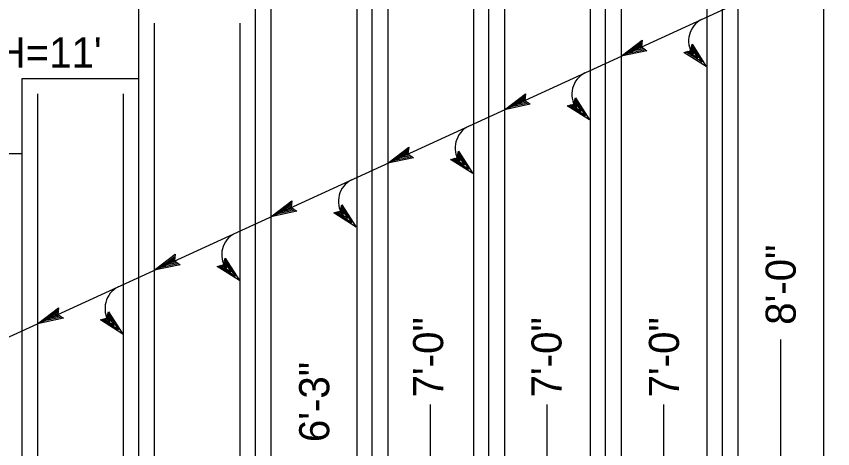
# Model space of a CAD drawing. Extents: x -894 to 866, y -476 to 714.
# Drawn here: x -575.7 to -385.9, y 261.5 to 361.9 of the extents above; entities that cross this region are included whole.
import ezdxf

# ---------------------------------------------------------------- set-up
doc = ezdxf.new("R2010")
doc.units = 0
for name, color, linetype in [('56 Stage 3 Anno', 7, 'Continuous'), ('57 Undefined', 7, 'Continuous'), ('60 Nongeo Data', 7, 'Continuous')]:
    doc.layers.add(name, color=color, linetype=linetype)

msp = doc.modelspace()

# ---------------------------------------------------------------- linework, layer by layer
at = {"layer": '56 Stage 3 Anno'}
for p, q in [((-760.76, 203.49), (-290.1, 419.09)), ((-435.1, 352.67), (-430.2, 356.37)), ((-433.84, 353.25), (-430.27, 355.95)), ((-432.59, 353.81), (-430.28, 355.56)), ((-431.33, 354.39), (-430.35, 355.13)), ((-430.2, 356.37), (-430.38, 354.83)), ((-430.2, 356.37), (-430.2, 356.37)), ((-418.97, 353.94), (-418.6, 355.45)), ((-418.7, 355.04), (-416.27, 351.25)), ((-418.6, 355.45), (-418.6, 355.45)), ((-418.6, 355.45), (-415.29, 350.28)), ((-429.09, 353.95), (-435.1, 352.67)), ((-429.44, 354.18), (-433.84, 353.24)), ((-429.8, 354.41), (-432.59, 353.81)), ((-430.1, 354.65), (-431.33, 354.39)), ((-430.38, 354.83), (-429.09, 353.95)), ((-429.09, 353.95), (-429.09, 353.95)), ((-420.48, 353.56), (-418.97, 353.94)), ((-415.29, 350.28), (-420.48, 353.56)), ((-420.48, 353.56), (-420.48, 353.56)), ((-416.28, 351.25), (-420.06, 353.65)), ((-417.25, 352.22), (-419.69, 353.77)), ((-418.22, 353.2), (-419.27, 353.86)), ((-418.9, 354.26), (-418.22, 353.2)), ((-418.78, 354.62), (-417.25, 352.22)), ((-435.1, 352.67), (-435.1, 352.67)), ((-415.29, 350.28), (-415.29, 350.28)), ((-462.24, 340.24), (-457.34, 343.94)), ((-457.34, 343.94), (-457.51, 342.4)), ((-457.34, 343.94), (-457.34, 343.94)), ((-456.57, 341.75), (-460.98, 340.81)), ((-460.97, 340.82), (-457.4, 343.52)), ((-459.73, 341.38), (-457.42, 343.13)), ((-456.94, 341.98), (-459.73, 341.38)), ((-458.47, 341.96), (-457.48, 342.7)), ((-457.24, 342.22), (-458.47, 341.96)), ((-457.51, 342.4), (-456.23, 341.51)), ((-446.11, 341.5), (-445.74, 343.02)), ((-446.04, 341.82), (-445.36, 340.76)), ((-445.92, 342.19), (-444.38, 339.79)), ((-445.84, 342.61), (-443.4, 338.82)), ((-445.74, 343.02), (-445.74, 343.02)), ((-445.74, 343.02), (-442.43, 337.85)), ((-456.23, 341.51), (-462.24, 340.24)), ((-462.24, 340.24), (-462.24, 340.24)), ((-456.23, 341.51), (-456.23, 341.51)), ((-447.62, 341.12), (-446.11, 341.5)), ((-442.43, 337.85), (-447.62, 341.12)), ((-447.62, 341.12), (-447.62, 341.12)), ((-443.41, 338.82), (-447.2, 341.21)), ((-444.38, 339.79), (-446.83, 341.34)), ((-445.36, 340.76), (-446.41, 341.42)), ((-442.43, 337.85), (-442.43, 337.85)), ((-489.37, 327.8), (-484.48, 331.51)), ((-488.11, 328.39), (-484.54, 331.08)), ((-486.86, 328.95), (-484.56, 330.7)), ((-485.61, 329.53), (-484.62, 330.27)), ((-484.48, 331.51), (-484.65, 329.97)), ((-484.48, 331.51), (-484.48, 331.51)), ((-473.25, 329.07), (-472.88, 330.59)), ((-472.88, 330.59), (-472.88, 330.59)), ((-472.88, 330.59), (-469.56, 325.41)), ((-483.37, 329.08), (-489.37, 327.8)), ((-483.71, 329.32), (-488.12, 328.38)), ((-484.07, 329.55), (-486.86, 328.95)), ((-484.38, 329.79), (-485.61, 329.53)), ((-484.65, 329.97), (-483.37, 329.08)), ((-483.37, 329.08), (-483.37, 329.08)), ((-474.76, 328.69), (-473.25, 329.07)), ((-469.56, 325.41), (-474.76, 328.69)), ((-474.76, 328.69), (-474.76, 328.69)), ((-470.55, 326.39), (-474.34, 328.78)), ((-471.52, 327.36), (-473.97, 328.9)), ((-472.5, 328.33), (-473.55, 328.99)), ((-473.18, 329.39), (-472.5, 328.33)), ((-473.06, 329.76), (-471.52, 327.36)), ((-472.97, 330.18), (-470.54, 326.39)), ((-489.37, 327.8), (-489.37, 327.8)), ((-469.56, 325.41), (-469.56, 325.41)), ((-516.51, 315.37), (-511.62, 319.08)), ((-511.62, 319.08), (-511.79, 317.54)), ((-511.62, 319.08), (-511.62, 319.08)), ((-515.25, 315.95), (-511.68, 318.65)), ((-514, 316.52), (-511.7, 318.26)), ((-511.21, 317.11), (-514, 316.52)), ((-512.75, 317.09), (-511.76, 317.84)), ((-511.52, 317.36), (-512.75, 317.09)), ((-511.79, 317.54), (-510.51, 316.65)), ((-500.39, 316.64), (-500.02, 318.15)), ((-500.2, 317.33), (-498.66, 314.93)), ((-500.11, 317.75), (-497.68, 313.95)), ((-500.02, 318.15), (-500.02, 318.15)), ((-500.02, 318.15), (-496.7, 312.98)), ((-510.51, 316.65), (-516.51, 315.37)), ((-516.51, 315.37), (-516.51, 315.37)), ((-510.85, 316.88), (-515.26, 315.95)), ((-510.51, 316.65), (-510.51, 316.65)), ((-501.89, 316.26), (-500.39, 316.64)), ((-496.7, 312.98), (-501.89, 316.26)), ((-501.89, 316.26), (-501.89, 316.26)), ((-497.69, 313.96), (-501.47, 316.35)), ((-498.66, 314.93), (-501.11, 316.47)), ((-499.64, 315.9), (-500.69, 316.56)), ((-500.32, 316.96), (-499.64, 315.9)), ((-496.7, 312.98), (-496.7, 312.98)), ((-543.65, 302.94), (-538.76, 306.65)), ((-542.39, 303.52), (-538.82, 306.22)), ((-541.14, 304.09), (-538.84, 305.83)), ((-538.76, 306.65), (-538.93, 305.1)), ((-538.76, 306.65), (-538.76, 306.65)), ((-527.53, 304.21), (-527.15, 305.72)), ((-527.15, 305.72), (-527.15, 305.72)), ((-527.15, 305.72), (-523.84, 300.55)), ((-537.64, 304.22), (-543.65, 302.94)), ((-537.99, 304.45), (-542.4, 303.51)), ((-538.35, 304.68), (-541.14, 304.09)), ((-539.89, 304.66), (-538.9, 305.41)), ((-538.66, 304.92), (-539.89, 304.66)), ((-538.93, 305.1), (-537.64, 304.22)), ((-537.64, 304.22), (-537.64, 304.22)), ((-529.03, 303.83), (-527.53, 304.21)), ((-523.84, 300.55), (-529.03, 303.83)), ((-529.03, 303.83), (-529.03, 303.83)), ((-524.83, 301.53), (-528.61, 303.92)), ((-525.8, 302.5), (-528.24, 304.04)), ((-526.78, 303.47), (-527.82, 304.13)), ((-527.46, 304.53), (-526.78, 303.47)), ((-527.34, 304.9), (-525.8, 302.5)), ((-527.25, 305.32), (-524.82, 301.52)), ((-543.65, 302.94), (-543.65, 302.94)), ((-523.84, 300.55), (-523.84, 300.55)), ((-570.79, 290.51), (-565.89, 294.21)), ((-565.89, 294.21), (-566.07, 292.67)), ((-565.89, 294.21), (-565.89, 294.21)), ((-569.53, 291.09), (-565.96, 293.79)), ((-568.28, 291.66), (-565.97, 293.4)), ((-567.02, 292.23), (-566.04, 292.98)), ((-565.79, 292.49), (-567.02, 292.23)), ((-566.07, 292.67), (-564.78, 291.79)), ((-554.67, 291.78), (-554.29, 293.29)), ((-554.48, 292.47), (-552.94, 290.06)), ((-554.39, 292.89), (-551.96, 289.09)), ((-554.29, 293.29), (-554.29, 293.29)), ((-554.29, 293.29), (-550.98, 288.12)), ((-564.78, 291.79), (-570.79, 290.51)), ((-570.79, 290.51), (-570.79, 290.51)), ((-565.13, 292.02), (-569.54, 291.08)), ((-565.49, 292.25), (-568.28, 291.66)), ((-564.78, 291.79), (-564.78, 291.79)), ((-556.17, 291.4), (-554.67, 291.78)), ((-550.98, 288.12), (-556.17, 291.4)), ((-556.17, 291.4), (-556.17, 291.4)), ((-551.97, 289.1), (-555.75, 291.49)), ((-552.94, 290.06), (-555.38, 291.61)), ((-553.92, 291.04), (-554.96, 291.7)), ((-554.59, 292.1), (-553.92, 291.04)), ((-550.98, 288.12), (-550.98, 288.12))]:
    msp.add_line(p, q, dxfattribs=at)
for centre in [(-413.77, 356.23), (-440.91, 343.8), (-468.05, 331.37), (-495.19, 318.94), (-522.32, 306.51), (-549.46, 294.07)]:
    msp.add_arc(centre, 5.64, 117.6074, 213.302, dxfattribs=at)
at = {"layer": '60 Nongeo Data'}
for p, q in [((-411.56, 136.2), (-411.56, 450.23)), ((-407.96, 446.63), (-407.96, 139.8)), ((-388.02, 446.63), (-388.02, 139.8)), ((-438.7, 136.2), (-438.7, 434.72)), ((-435.1, 431.12), (-435.1, 139.8)), ((-415.16, 431.12), (-415.16, 139.8)), ((-465.84, 136.2), (-465.84, 419.21)), ((-462.24, 415.61), (-462.24, 139.8)), ((-442.3, 415.61), (-442.3, 139.8)), ((-492.97, 136.2), (-492.97, 397.89)), ((-489.37, 394.29), (-489.37, 139.8)), ((-469.44, 394.29), (-469.44, 139.8)), ((-520.11, 136.2), (-520.11, 381.41)), ((-516.51, 377.81), (-516.51, 139.8)), ((-496.57, 377.81), (-496.57, 139.8)), ((-547.25, 136.2), (-547.25, 363.97)), ((-543.65, 360.37), (-543.65, 139.8)), ((-523.71, 360.37), (-523.71, 139.8)), ((-574.39, 136.2), (-574.39, 347.49)), ((-574.39, 347.49), (-547.25, 347.49)), ((-570.79, 343.89), (-570.79, 139.8)), ((-550.85, 343.89), (-550.85, 139.8)), ((-601.53, 330.04), (-574.39, 330.04)), ((-397.99, 139.8), (-397.99, 286.82)), ((-479.41, 139.8), (-479.41, 271.77)), ((-452.27, 139.8), (-452.27, 271.77)), ((-425.13, 139.8), (-425.13, 271.77))]:
    msp.add_line(p, q, dxfattribs=at)

# ---------------------------------------------------------------- texts
at = {"layer": '57 Undefined'}
msp.add_text("H=11'", height=7, dxfattribs=at).set_placement((-580.31, 350.03))
for s, p in [('8\'-0"', (-394.5, 290.26)), ('7\'-0"', (-476.47, 273.39)), ('7\'-0"', (-448.95, 273.39)), ('7\'-0"', (-421.64, 273.39)), ('6\'-3"', (-502.96, 263.01))]:
    msp.add_text(s, height=7, rotation=90, dxfattribs=at).set_placement(p)

doc.saveas('drawing.dxf')
